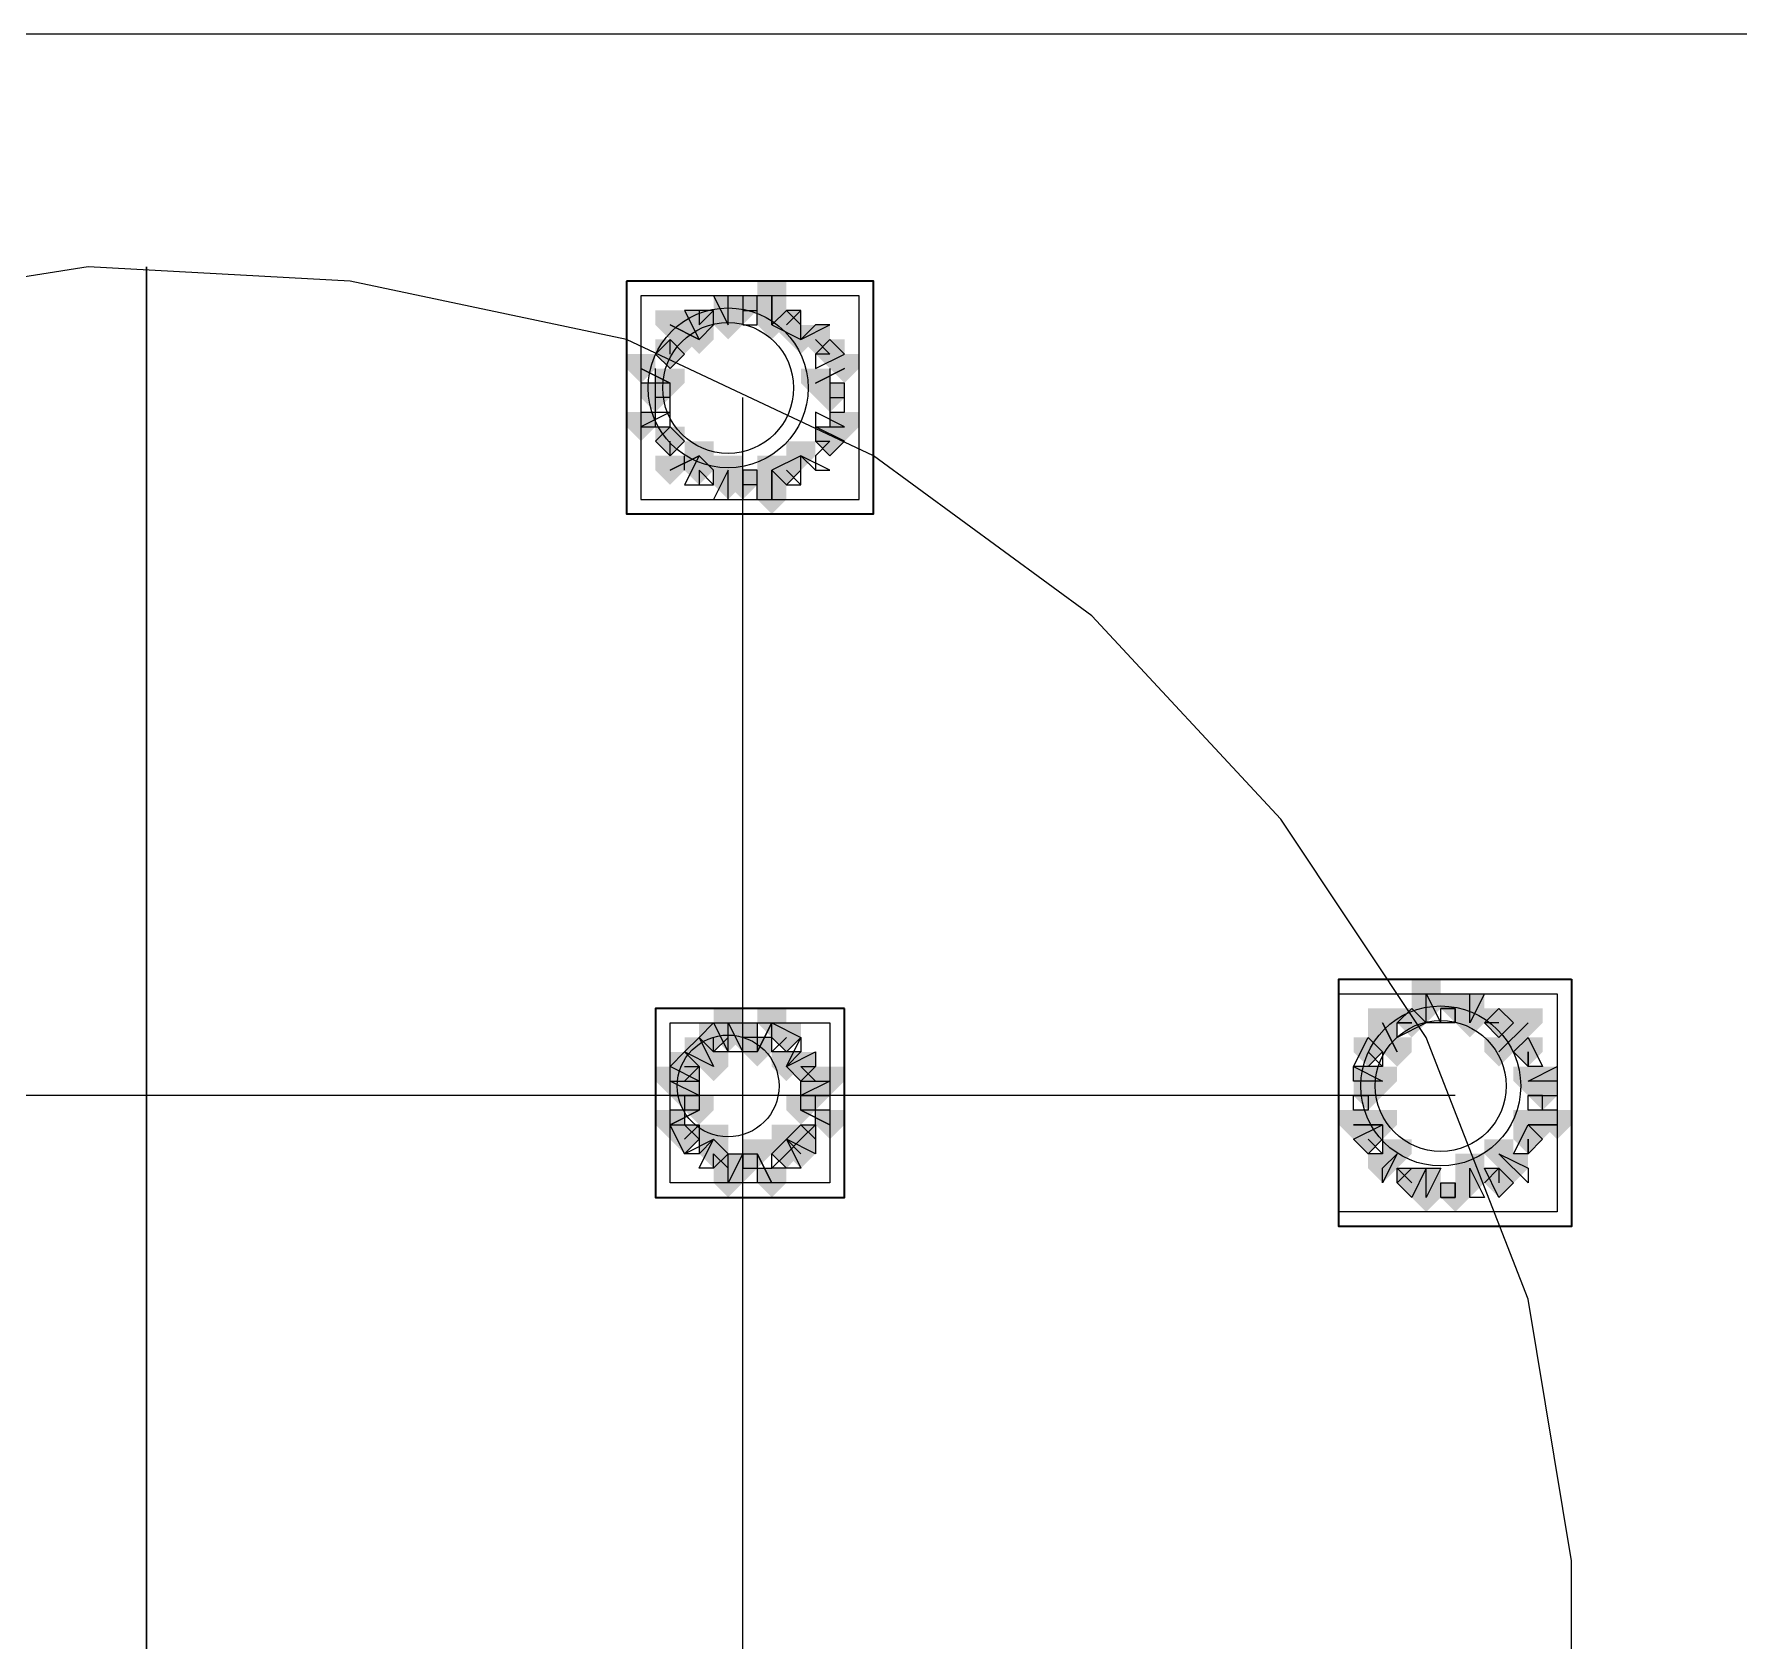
# Model space of a CAD drawing. Header units: millimetres. Extents: x 2315 to 4619, y 1334 to 1897.
# Drawn here: x 3863.53 to 3870.69, y 1554.92 to 1561.67 of the extents above; entities that cross this region are included whole.
import ezdxf

# ---------------------------------------------------------------- set-up
doc = ezdxf.new("R2010")
doc.units = ezdxf.units.MM
doc.linetypes.add('PDF_IMPORT', pattern=[1, 0.8, -0.2])
for name, color, linetype, true_color in [('PDF_10', 7, 'Continuous', 0x00b85c), ('PDF_AXIS', 7, 'Continuous', 0x00b85c), ('PDF_柱构件', 7, 'Continuous', 0x00b85c), ('PDF_转运站初步方案', 7, 'Continuous', 0x00b85c)]:
    doc.layers.add(name, color=color, linetype=linetype, true_color=true_color)
doc.layers.add('PDF_中心线层', color=1, linetype='Continuous')
doc.layers.add('PDF_粗实线层', color=7, linetype='Continuous')

msp = doc.modelspace()

# ---------------------------------------------------------------- hatches: boundary and pattern name
at = {"layer": 'PDF_10', "transparency": 33554559}
for points in [[(3866.5057, 1560.5703), (3866.4446, 1560.5703), (3866.4446, 1560.5093), (3866.5057, 1560.4482), (3866.5668, 1560.5093), (3866.5668, 1560.5703)], [(3866.5057, 1560.5703), (3866.4446, 1560.5703), (3866.4446, 1560.5093), (3866.5057, 1560.4482), (3866.5668, 1560.5093), (3866.5668, 1560.5703)], [(3866.3225, 1560.5093), (3866.2614, 1560.5093), (3866.2614, 1560.4482), (3866.3225, 1560.3871), (3866.3836, 1560.4482), (3866.3836, 1560.5093)], [(3866.3225, 1560.5093), (3866.2614, 1560.5093), (3866.2614, 1560.4482), (3866.3225, 1560.3871), (3866.3836, 1560.4482), (3866.3836, 1560.5093)], [(3866.689, 1560.5093), (3866.6279, 1560.5093), (3866.6279, 1560.4482), (3866.689, 1560.3871), (3866.75, 1560.4482), (3866.75, 1560.5093)], [(3866.689, 1560.5093), (3866.6279, 1560.5093), (3866.6279, 1560.4482), (3866.689, 1560.3871), (3866.75, 1560.4482), (3866.75, 1560.5093)], [(3866.2003, 1560.3871), (3866.1392, 1560.3871), (3866.1392, 1560.326), (3866.2003, 1560.2649), (3866.2614, 1560.326), (3866.2614, 1560.3871)], [(3866.2003, 1560.3871), (3866.1392, 1560.3871), (3866.1392, 1560.326), (3866.2003, 1560.2649), (3866.2614, 1560.326), (3866.2614, 1560.3871)], [(3866.2003, 1560.3871), (3866.1392, 1560.3871), (3866.1392, 1560.326), (3866.2003, 1560.2649), (3866.2614, 1560.326), (3866.2614, 1560.3871)], [(3866.8722, 1560.3871), (3866.8111, 1560.3871), (3866.8111, 1560.326), (3866.8722, 1560.2649), (3866.9333, 1560.326), (3866.9333, 1560.3871)], [(3866.8722, 1560.3871), (3866.8111, 1560.3871), (3866.8111, 1560.326), (3866.8722, 1560.2649), (3866.9333, 1560.326), (3866.9333, 1560.3871)], [(3866.1392, 1560.2039), (3866.0782, 1560.2039), (3866.0782, 1560.1428), (3866.1392, 1560.0817), (3866.2003, 1560.1428), (3866.2003, 1560.2039)], [(3866.1392, 1560.2039), (3866.0782, 1560.2039), (3866.0782, 1560.1428), (3866.1392, 1560.0817), (3866.2003, 1560.1428), (3866.2003, 1560.2039)], [(3866.8722, 1560.2039), (3866.8111, 1560.2039), (3866.8111, 1560.1428), (3866.8722, 1560.0817), (3866.9333, 1560.1428), (3866.9333, 1560.2039)], [(3866.8722, 1560.2039), (3866.8111, 1560.2039), (3866.8111, 1560.1428), (3866.8722, 1560.0817), (3866.9333, 1560.1428), (3866.9333, 1560.2039)], [(3866.2003, 1560.0206), (3866.1392, 1560.0206), (3866.1392, 1559.9595), (3866.2003, 1559.8985), (3866.2614, 1559.9595), (3866.2614, 1560.0206)], [(3866.2003, 1560.0206), (3866.1392, 1560.0206), (3866.1392, 1559.9595), (3866.2003, 1559.8985), (3866.2614, 1559.9595), (3866.2614, 1560.0206)], [(3866.2003, 1560.0206), (3866.1392, 1560.0206), (3866.1392, 1559.9595), (3866.2003, 1559.8985), (3866.2614, 1559.9595), (3866.2614, 1560.0206)], [(3866.8722, 1560.0206), (3866.8111, 1560.0206), (3866.8111, 1559.9595), (3866.8722, 1559.8985), (3866.9333, 1559.9595), (3866.9333, 1560.0206)], [(3866.8722, 1560.0206), (3866.8111, 1560.0206), (3866.8111, 1559.9595), (3866.8722, 1559.8985), (3866.9333, 1559.9595), (3866.9333, 1560.0206)], [(3866.3225, 1559.8985), (3866.2614, 1559.8985), (3866.2614, 1559.8374), (3866.3225, 1559.7763), (3866.3836, 1559.8374), (3866.3836, 1559.8985)], [(3866.3225, 1559.8985), (3866.2614, 1559.8985), (3866.2614, 1559.8374), (3866.3225, 1559.7763), (3866.3836, 1559.8374), (3866.3836, 1559.8985)], [(3866.689, 1559.8985), (3866.6279, 1559.8985), (3866.6279, 1559.8374), (3866.689, 1559.7763), (3866.75, 1559.8374), (3866.75, 1559.8985)], [(3866.689, 1559.8985), (3866.6279, 1559.8985), (3866.6279, 1559.8374), (3866.689, 1559.7763), (3866.75, 1559.8374), (3866.75, 1559.8985)], [(3866.5057, 1559.8374), (3866.4446, 1559.8374), (3866.4446, 1559.7763), (3866.5057, 1559.7152), (3866.5668, 1559.7763), (3866.5668, 1559.8374)], [(3866.5057, 1559.8374), (3866.4446, 1559.8374), (3866.4446, 1559.7763), (3866.5057, 1559.7152), (3866.5668, 1559.7763), (3866.5668, 1559.8374)], [(3869.4987, 1557.6385), (3869.4376, 1557.6385), (3869.4376, 1557.5774), (3869.4987, 1557.5163), (3869.5598, 1557.5774), (3869.5598, 1557.6385)], [(3869.4987, 1557.6385), (3869.4376, 1557.6385), (3869.4376, 1557.5774), (3869.4987, 1557.5163), (3869.5598, 1557.5774), (3869.5598, 1557.6385)], [(3869.3155, 1557.5774), (3869.2544, 1557.5774), (3869.2544, 1557.5163), (3869.3155, 1557.4552), (3869.3765, 1557.5163), (3869.3765, 1557.5774)], [(3869.3155, 1557.5774), (3869.2544, 1557.5774), (3869.2544, 1557.5163), (3869.3155, 1557.4552), (3869.3765, 1557.5163), (3869.3765, 1557.5774)], [(3869.6819, 1557.5774), (3869.6209, 1557.5774), (3869.6209, 1557.5163), (3869.6819, 1557.4552), (3869.743, 1557.5163), (3869.743, 1557.5774)], [(3869.6819, 1557.5774), (3869.6209, 1557.5774), (3869.6209, 1557.5163), (3869.6819, 1557.4552), (3869.743, 1557.5163), (3869.743, 1557.5774)], [(3869.6819, 1557.5774), (3869.6209, 1557.5774), (3869.6209, 1557.5163), (3869.6819, 1557.4552), (3869.743, 1557.5163), (3869.743, 1557.5774)], [(3866.3836, 1557.5163), (3866.3225, 1557.5163), (3866.3225, 1557.4552), (3866.3836, 1557.3941), (3866.4446, 1557.4552), (3866.4446, 1557.5163)], [(3866.3836, 1557.5163), (3866.3225, 1557.5163), (3866.3225, 1557.4552), (3866.3836, 1557.3941), (3866.4446, 1557.4552), (3866.4446, 1557.5163)], [(3866.5057, 1557.5163), (3866.4446, 1557.5163), (3866.4446, 1557.4552), (3866.5057, 1557.3941), (3866.5668, 1557.4552), (3866.5668, 1557.5163)], [(3866.5057, 1557.5163), (3866.4446, 1557.5163), (3866.4446, 1557.4552), (3866.5057, 1557.3941), (3866.5668, 1557.4552), (3866.5668, 1557.5163)], [(3866.689, 1557.5163), (3866.6279, 1557.5163), (3866.6279, 1557.4552), (3866.689, 1557.3941), (3866.75, 1557.4552), (3866.75, 1557.5163)], [(3866.689, 1557.5163), (3866.6279, 1557.5163), (3866.6279, 1557.4552), (3866.689, 1557.3941), (3866.75, 1557.4552), (3866.75, 1557.5163)], [(3866.2614, 1557.3941), (3866.2003, 1557.3941), (3866.2003, 1557.333), (3866.2614, 1557.272), (3866.3225, 1557.333), (3866.3225, 1557.3941)], [(3866.2614, 1557.3941), (3866.2003, 1557.3941), (3866.2003, 1557.333), (3866.2614, 1557.272), (3866.3225, 1557.333), (3866.3225, 1557.3941)], [(3866.75, 1557.3941), (3866.689, 1557.3941), (3866.689, 1557.333), (3866.75, 1557.272), (3866.8111, 1557.333), (3866.8111, 1557.3941)], [(3866.75, 1557.3941), (3866.689, 1557.3941), (3866.689, 1557.333), (3866.75, 1557.272), (3866.8111, 1557.333), (3866.8111, 1557.3941)], [(3869.1322, 1557.4552), (3869.0711, 1557.4552), (3869.0711, 1557.3941), (3869.1322, 1557.333), (3869.1933, 1557.3941), (3869.1933, 1557.4552)], [(3869.1322, 1557.4552), (3869.0711, 1557.4552), (3869.0711, 1557.3941), (3869.1322, 1557.333), (3869.1933, 1557.3941), (3869.1933, 1557.4552)], [(3869.8041, 1557.4552), (3869.743, 1557.4552), (3869.743, 1557.3941), (3869.8041, 1557.333), (3869.8652, 1557.3941), (3869.8652, 1557.4552)], [(3869.8041, 1557.4552), (3869.743, 1557.4552), (3869.743, 1557.3941), (3869.8041, 1557.333), (3869.8652, 1557.3941), (3869.8652, 1557.4552)], [(3866.2614, 1557.272), (3866.2003, 1557.272), (3866.2003, 1557.2109), (3866.2614, 1557.1498), (3866.3225, 1557.2109), (3866.3225, 1557.272)], [(3866.2614, 1557.272), (3866.2003, 1557.272), (3866.2003, 1557.2109), (3866.2614, 1557.1498), (3866.3225, 1557.2109), (3866.3225, 1557.272)], [(3866.8111, 1557.272), (3866.75, 1557.272), (3866.75, 1557.2109), (3866.8111, 1557.1498), (3866.8722, 1557.2109), (3866.8722, 1557.272)], [(3866.8111, 1557.272), (3866.75, 1557.272), (3866.75, 1557.2109), (3866.8111, 1557.1498), (3866.8722, 1557.2109), (3866.8722, 1557.272)], [(3869.1322, 1557.272), (3869.0711, 1557.272), (3869.0711, 1557.2109), (3869.1322, 1557.1498), (3869.1933, 1557.2109), (3869.1933, 1557.272)], [(3869.1322, 1557.272), (3869.0711, 1557.272), (3869.0711, 1557.2109), (3869.1322, 1557.1498), (3869.1933, 1557.2109), (3869.1933, 1557.272)], [(3869.8652, 1557.272), (3869.8041, 1557.272), (3869.8041, 1557.2109), (3869.8652, 1557.1498), (3869.9263, 1557.2109), (3869.9263, 1557.272)], [(3869.8652, 1557.272), (3869.8041, 1557.272), (3869.8041, 1557.2109), (3869.8652, 1557.1498), (3869.9263, 1557.2109), (3869.9263, 1557.272)], [(3866.2614, 1557.0887), (3866.2003, 1557.0887), (3866.2003, 1557.0276), (3866.2614, 1556.9666), (3866.3225, 1557.0276), (3866.3225, 1557.0887)], [(3866.2614, 1557.0887), (3866.2003, 1557.0887), (3866.2003, 1557.0276), (3866.2614, 1556.9666), (3866.3225, 1557.0276), (3866.3225, 1557.0887)], [(3866.3836, 1557.0276), (3866.3225, 1557.0276), (3866.3225, 1556.9666), (3866.3836, 1556.9055), (3866.4446, 1556.9666), (3866.4446, 1557.0276)], [(3866.3836, 1557.0276), (3866.3225, 1557.0276), (3866.3225, 1556.9666), (3866.3836, 1556.9055), (3866.4446, 1556.9666), (3866.4446, 1557.0276)], [(3866.689, 1557.0276), (3866.6279, 1557.0276), (3866.6279, 1556.9666), (3866.689, 1556.9055), (3866.75, 1556.9666), (3866.75, 1557.0276)], [(3866.689, 1557.0276), (3866.6279, 1557.0276), (3866.6279, 1556.9666), (3866.689, 1556.9055), (3866.75, 1556.9666), (3866.75, 1557.0276)], [(3866.75, 1557.0887), (3866.689, 1557.0887), (3866.689, 1557.0276), (3866.75, 1556.9666), (3866.8111, 1557.0276), (3866.8111, 1557.0887)], [(3866.75, 1557.0887), (3866.689, 1557.0887), (3866.689, 1557.0276), (3866.75, 1556.9666), (3866.8111, 1557.0276), (3866.8111, 1557.0887)], [(3869.1322, 1557.0887), (3869.0711, 1557.0887), (3869.0711, 1557.0276), (3869.1322, 1556.9666), (3869.1933, 1557.0276), (3869.1933, 1557.0887)], [(3869.1322, 1557.0887), (3869.0711, 1557.0887), (3869.0711, 1557.0276), (3869.1322, 1556.9666), (3869.1933, 1557.0276), (3869.1933, 1557.0887)], [(3869.8041, 1557.0887), (3869.743, 1557.0887), (3869.743, 1557.0276), (3869.8041, 1556.9666), (3869.8652, 1557.0276), (3869.8652, 1557.0887)], [(3869.8041, 1557.0887), (3869.743, 1557.0887), (3869.743, 1557.0276), (3869.8041, 1556.9666), (3869.8652, 1557.0276), (3869.8652, 1557.0887)], [(3866.5057, 1556.9666), (3866.4446, 1556.9666), (3866.4446, 1556.9055), (3866.5057, 1556.8444), (3866.5668, 1556.9055), (3866.5668, 1556.9666)], [(3866.5057, 1556.9666), (3866.4446, 1556.9666), (3866.4446, 1556.9055), (3866.5057, 1556.8444), (3866.5668, 1556.9055), (3866.5668, 1556.9666)], [(3869.3155, 1556.9055), (3869.2544, 1556.9055), (3869.2544, 1556.8444), (3869.3155, 1556.7833), (3869.3765, 1556.8444), (3869.3765, 1556.9055)], [(3869.3155, 1556.9055), (3869.2544, 1556.9055), (3869.2544, 1556.8444), (3869.3155, 1556.7833), (3869.3765, 1556.8444), (3869.3765, 1556.9055)], [(3869.6819, 1556.9055), (3869.6209, 1556.9055), (3869.6209, 1556.8444), (3869.6819, 1556.7833), (3869.743, 1556.8444), (3869.743, 1556.9055)], [(3869.6819, 1556.9055), (3869.6209, 1556.9055), (3869.6209, 1556.8444), (3869.6819, 1556.7833), (3869.743, 1556.8444), (3869.743, 1556.9055)], [(3869.4987, 1556.8444), (3869.4376, 1556.8444), (3869.4376, 1556.7833), (3869.4987, 1556.7222), (3869.5598, 1556.7833), (3869.5598, 1556.8444)], [(3869.4987, 1556.8444), (3869.4376, 1556.8444), (3869.4376, 1556.7833), (3869.4987, 1556.7222), (3869.5598, 1556.7833), (3869.5598, 1556.8444)]]:
    msp.add_hatch(color=6, dxfattribs=at).paths.add_polyline_path(points)
at = {"layer": 'PDF_柱构件', "transparency": 33554559}
for points in [[(3866.6279, 1560.6314), (3866.5668, 1560.6314), (3866.5668, 1560.5703), (3866.6279, 1560.5093), (3866.689, 1560.5703), (3866.689, 1560.6314)], [(3866.4446, 1560.5703), (3866.3836, 1560.5703), (3866.3836, 1560.5093), (3866.4446, 1560.4482), (3866.5057, 1560.5093), (3866.5057, 1560.5703)], [(3866.6279, 1560.5703), (3866.5668, 1560.5703), (3866.5668, 1560.5093), (3866.6279, 1560.4482), (3866.689, 1560.5093), (3866.689, 1560.5703)], [(3866.2003, 1560.5093), (3866.1392, 1560.5093), (3866.1392, 1560.4482), (3866.2003, 1560.3871), (3866.2614, 1560.4482), (3866.2614, 1560.5093)], [(3866.4446, 1560.5093), (3866.3836, 1560.5093), (3866.3836, 1560.4482), (3866.4446, 1560.3871), (3866.5057, 1560.4482), (3866.5057, 1560.5093)], [(3866.6279, 1560.5093), (3866.5668, 1560.5093), (3866.5668, 1560.4482), (3866.6279, 1560.3871), (3866.689, 1560.4482), (3866.689, 1560.5093)], [(3866.2614, 1560.4482), (3866.2003, 1560.4482), (3866.2003, 1560.3871), (3866.2614, 1560.326), (3866.3225, 1560.3871), (3866.3225, 1560.4482)], [(3866.3225, 1560.4482), (3866.2614, 1560.4482), (3866.2614, 1560.3871), (3866.3225, 1560.326), (3866.3836, 1560.3871), (3866.3836, 1560.4482)], [(3866.75, 1560.4482), (3866.689, 1560.4482), (3866.689, 1560.3871), (3866.75, 1560.326), (3866.8111, 1560.3871), (3866.8111, 1560.4482)], [(3866.8111, 1560.4482), (3866.75, 1560.4482), (3866.75, 1560.3871), (3866.8111, 1560.326), (3866.8722, 1560.3871), (3866.8722, 1560.4482)], [(3866.0782, 1560.326), (3866.0171, 1560.326), (3866.0171, 1560.2649), (3866.0782, 1560.2039), (3866.1392, 1560.2649), (3866.1392, 1560.326)], [(3866.9333, 1560.326), (3866.8722, 1560.326), (3866.8722, 1560.2649), (3866.9333, 1560.2039), (3866.9944, 1560.2649), (3866.9944, 1560.326)], [(3866.2003, 1560.2649), (3866.1392, 1560.2649), (3866.1392, 1560.2039), (3866.2003, 1560.1428), (3866.2614, 1560.2039), (3866.2614, 1560.2649)], [(3866.8111, 1560.2649), (3866.75, 1560.2649), (3866.75, 1560.2039), (3866.8111, 1560.1428), (3866.8722, 1560.2039), (3866.8722, 1560.2649)], [(3866.0782, 1560.0817), (3866.0171, 1560.0817), (3866.0171, 1560.0206), (3866.0782, 1559.9595), (3866.1392, 1560.0206), (3866.1392, 1560.0817)], [(3866.9333, 1560.0817), (3866.8722, 1560.0817), (3866.8722, 1560.0206), (3866.9333, 1559.9595), (3866.9944, 1560.0206), (3866.9944, 1560.0817)], [(3866.2003, 1559.8985), (3866.1392, 1559.8985), (3866.1392, 1559.8374), (3866.2003, 1559.7763), (3866.2614, 1559.8374), (3866.2614, 1559.8985)], [(3866.3225, 1559.9595), (3866.2614, 1559.9595), (3866.2614, 1559.8985), (3866.3225, 1559.8374), (3866.3836, 1559.8985), (3866.3836, 1559.9595)], [(3866.4446, 1559.8985), (3866.3836, 1559.8985), (3866.3836, 1559.8374), (3866.4446, 1559.7763), (3866.5057, 1559.8374), (3866.5057, 1559.8985)], [(3866.6279, 1559.8985), (3866.5668, 1559.8985), (3866.5668, 1559.8374), (3866.6279, 1559.7763), (3866.689, 1559.8374), (3866.689, 1559.8985)], [(3866.75, 1559.9595), (3866.689, 1559.9595), (3866.689, 1559.8985), (3866.75, 1559.8374), (3866.8111, 1559.8985), (3866.8111, 1559.9595)], [(3866.4446, 1559.8374), (3866.3836, 1559.8374), (3866.3836, 1559.7763), (3866.4446, 1559.7152), (3866.5057, 1559.7763), (3866.5057, 1559.8374)], [(3866.6279, 1559.8374), (3866.5668, 1559.8374), (3866.5668, 1559.7763), (3866.6279, 1559.7152), (3866.689, 1559.7763), (3866.689, 1559.8374)], [(3866.6279, 1559.7763), (3866.5668, 1559.7763), (3866.5668, 1559.7152), (3866.6279, 1559.6541), (3866.689, 1559.7152), (3866.689, 1559.7763)], [(3869.3765, 1557.6995), (3869.3155, 1557.6995), (3869.3155, 1557.6385), (3869.3765, 1557.5774), (3869.4376, 1557.6385), (3869.4376, 1557.6995)], [(3869.3765, 1557.6385), (3869.3155, 1557.6385), (3869.3155, 1557.5774), (3869.3765, 1557.5163), (3869.4376, 1557.5774), (3869.4376, 1557.6385)], [(3869.5598, 1557.6385), (3869.4987, 1557.6385), (3869.4987, 1557.5774), (3869.5598, 1557.5163), (3869.6209, 1557.5774), (3869.6209, 1557.6385)], [(3866.4446, 1557.5774), (3866.3836, 1557.5774), (3866.3836, 1557.5163), (3866.4446, 1557.4552), (3866.5057, 1557.5163), (3866.5057, 1557.5774)], [(3866.6279, 1557.5774), (3866.5668, 1557.5774), (3866.5668, 1557.5163), (3866.6279, 1557.4552), (3866.689, 1557.5163), (3866.689, 1557.5774)], [(3869.1933, 1557.5774), (3869.1322, 1557.5774), (3869.1322, 1557.5163), (3869.1933, 1557.4552), (3869.2544, 1557.5163), (3869.2544, 1557.5774)], [(3869.5598, 1557.5774), (3869.4987, 1557.5774), (3869.4987, 1557.5163), (3869.5598, 1557.4552), (3869.6209, 1557.5163), (3869.6209, 1557.5774)], [(3869.8041, 1557.5774), (3869.743, 1557.5774), (3869.743, 1557.5163), (3869.8041, 1557.4552), (3869.8652, 1557.5163), (3869.8652, 1557.5774)], [(3866.4446, 1557.5163), (3866.3836, 1557.5163), (3866.3836, 1557.4552), (3866.4446, 1557.3941), (3866.5057, 1557.4552), (3866.5057, 1557.5163)], [(3869.1933, 1557.5163), (3869.1322, 1557.5163), (3869.1322, 1557.4552), (3869.1933, 1557.3941), (3869.2544, 1557.4552), (3869.2544, 1557.5163)], [(3869.743, 1557.5163), (3869.6819, 1557.5163), (3869.6819, 1557.4552), (3869.743, 1557.3941), (3869.8041, 1557.4552), (3869.8041, 1557.5163)], [(3866.3225, 1557.4552), (3866.2614, 1557.4552), (3866.2614, 1557.3941), (3866.3225, 1557.333), (3866.3836, 1557.3941), (3866.3836, 1557.4552)], [(3866.3836, 1557.3941), (3866.3225, 1557.3941), (3866.3225, 1557.333), (3866.3836, 1557.272), (3866.4446, 1557.333), (3866.4446, 1557.3941)], [(3866.5668, 1557.4552), (3866.5057, 1557.4552), (3866.5057, 1557.3941), (3866.5668, 1557.333), (3866.6279, 1557.3941), (3866.6279, 1557.4552)], [(3866.689, 1557.3941), (3866.6279, 1557.3941), (3866.6279, 1557.333), (3866.689, 1557.272), (3866.75, 1557.333), (3866.75, 1557.3941)], [(3869.2544, 1557.4552), (3869.1933, 1557.4552), (3869.1933, 1557.3941), (3869.2544, 1557.333), (3869.3155, 1557.3941), (3869.3155, 1557.4552)], [(3869.6819, 1557.4552), (3869.6209, 1557.4552), (3869.6209, 1557.3941), (3869.6819, 1557.333), (3869.743, 1557.3941), (3869.743, 1557.4552)], [(3866.2003, 1557.333), (3866.1392, 1557.333), (3866.1392, 1557.272), (3866.2003, 1557.2109), (3866.2614, 1557.272), (3866.2614, 1557.333)], [(3866.2614, 1557.333), (3866.2003, 1557.333), (3866.2003, 1557.272), (3866.2614, 1557.2109), (3866.3225, 1557.272), (3866.3225, 1557.333)], [(3866.8111, 1557.333), (3866.75, 1557.333), (3866.75, 1557.272), (3866.8111, 1557.2109), (3866.8722, 1557.272), (3866.8722, 1557.333)], [(3866.8722, 1557.333), (3866.8111, 1557.333), (3866.8111, 1557.272), (3866.8722, 1557.2109), (3866.9333, 1557.272), (3866.9333, 1557.333)], [(3869.1322, 1557.333), (3869.0711, 1557.333), (3869.0711, 1557.272), (3869.1322, 1557.2109), (3869.1933, 1557.272), (3869.1933, 1557.333)], [(3869.1933, 1557.333), (3869.1322, 1557.333), (3869.1322, 1557.272), (3869.1933, 1557.2109), (3869.2544, 1557.272), (3869.2544, 1557.333)], [(3869.8041, 1557.333), (3869.743, 1557.333), (3869.743, 1557.272), (3869.8041, 1557.2109), (3869.8652, 1557.272), (3869.8652, 1557.333)], [(3869.8652, 1557.333), (3869.8041, 1557.333), (3869.8041, 1557.272), (3869.8652, 1557.2109), (3869.9263, 1557.272), (3869.9263, 1557.333)], [(3866.3225, 1557.2109), (3866.2614, 1557.2109), (3866.2614, 1557.1498), (3866.3225, 1557.0887), (3866.3836, 1557.1498), (3866.3836, 1557.2109)], [(3866.75, 1557.2109), (3866.689, 1557.2109), (3866.689, 1557.1498), (3866.75, 1557.0887), (3866.8111, 1557.1498), (3866.8111, 1557.2109)], [(3866.2003, 1557.1498), (3866.1392, 1557.1498), (3866.1392, 1557.0887), (3866.2003, 1557.0276), (3866.2614, 1557.0887), (3866.2614, 1557.1498)], [(3866.8722, 1557.1498), (3866.8111, 1557.1498), (3866.8111, 1557.0887), (3866.8722, 1557.0276), (3866.9333, 1557.0887), (3866.9333, 1557.1498)], [(3869.0711, 1557.1498), (3869.01, 1557.1498), (3869.01, 1557.0887), (3869.0711, 1557.0276), (3869.1322, 1557.0887), (3869.1322, 1557.1498)], [(3869.1322, 1557.1498), (3869.0711, 1557.1498), (3869.0711, 1557.0887), (3869.1322, 1557.0276), (3869.1933, 1557.0887), (3869.1933, 1557.1498)], [(3869.1933, 1557.1498), (3869.1322, 1557.1498), (3869.1322, 1557.0887), (3869.1933, 1557.0276), (3869.2544, 1557.0887), (3869.2544, 1557.1498)], [(3869.8041, 1557.1498), (3869.743, 1557.1498), (3869.743, 1557.0887), (3869.8041, 1557.0276), (3869.8652, 1557.0887), (3869.8652, 1557.1498)], [(3869.8652, 1557.1498), (3869.8041, 1557.1498), (3869.8041, 1557.0887), (3869.8652, 1557.0276), (3869.9263, 1557.0887), (3869.9263, 1557.1498)], [(3869.9263, 1557.1498), (3869.8652, 1557.1498), (3869.8652, 1557.0887), (3869.9263, 1557.0276), (3869.9873, 1557.0887), (3869.9873, 1557.1498)], [(3866.3836, 1557.0887), (3866.3225, 1557.0887), (3866.3225, 1557.0276), (3866.3836, 1556.9666), (3866.4446, 1557.0276), (3866.4446, 1557.0887)], [(3866.5668, 1557.0276), (3866.5057, 1557.0276), (3866.5057, 1556.9666), (3866.5668, 1556.9055), (3866.6279, 1556.9666), (3866.6279, 1557.0276)], [(3866.689, 1557.0887), (3866.6279, 1557.0887), (3866.6279, 1557.0276), (3866.689, 1556.9666), (3866.75, 1557.0276), (3866.75, 1557.0887)], [(3866.75, 1557.0276), (3866.689, 1557.0276), (3866.689, 1556.9666), (3866.75, 1556.9055), (3866.8111, 1556.9666), (3866.8111, 1557.0276)], [(3869.2544, 1557.0276), (3869.1933, 1557.0276), (3869.1933, 1556.9666), (3869.2544, 1556.9055), (3869.3155, 1556.9666), (3869.3155, 1557.0276)], [(3869.6819, 1557.0276), (3869.6209, 1557.0276), (3869.6209, 1556.9666), (3869.6819, 1556.9055), (3869.743, 1556.9666), (3869.743, 1557.0276)], [(3866.4446, 1556.9666), (3866.3836, 1556.9666), (3866.3836, 1556.9055), (3866.4446, 1556.8444), (3866.5057, 1556.9055), (3866.5057, 1556.9666)], [(3869.1933, 1556.9666), (3869.1322, 1556.9666), (3869.1322, 1556.9055), (3869.1933, 1556.8444), (3869.2544, 1556.9055), (3869.2544, 1556.9666)], [(3869.5598, 1556.9666), (3869.4987, 1556.9666), (3869.4987, 1556.9055), (3869.5598, 1556.8444), (3869.6209, 1556.9055), (3869.6209, 1556.9666)], [(3869.743, 1556.9666), (3869.6819, 1556.9666), (3869.6819, 1556.9055), (3869.743, 1556.8444), (3869.8041, 1556.9055), (3869.8041, 1556.9666)], [(3866.4446, 1556.9055), (3866.3836, 1556.9055), (3866.3836, 1556.8444), (3866.4446, 1556.7833), (3866.5057, 1556.8444), (3866.5057, 1556.9055)], [(3866.6279, 1556.9055), (3866.5668, 1556.9055), (3866.5668, 1556.8444), (3866.6279, 1556.7833), (3866.689, 1556.8444), (3866.689, 1556.9055)], [(3869.3765, 1556.9055), (3869.3155, 1556.9055), (3869.3155, 1556.8444), (3869.3765, 1556.7833), (3869.4376, 1556.8444), (3869.4376, 1556.9055)], [(3869.5598, 1556.9055), (3869.4987, 1556.9055), (3869.4987, 1556.8444), (3869.5598, 1556.7833), (3869.6209, 1556.8444), (3869.6209, 1556.9055)], [(3869.3765, 1556.8444), (3869.3155, 1556.8444), (3869.3155, 1556.7833), (3869.3765, 1556.7222), (3869.4376, 1556.7833), (3869.4376, 1556.8444)]]:
    msp.add_hatch(color=6, dxfattribs=at).paths.add_polyline_path(points)
at = {"layer": 'PDF_转运站初步方案', "transparency": 33554559}
for points in [[(3866.5057, 1560.5703), (3866.4446, 1560.5703), (3866.4446, 1560.5093), (3866.5057, 1560.4482), (3866.5668, 1560.5093), (3866.5668, 1560.5703)], [(3866.5057, 1560.5703), (3866.4446, 1560.5703), (3866.4446, 1560.5093), (3866.5057, 1560.4482), (3866.5668, 1560.5093), (3866.5668, 1560.5703)], [(3866.3225, 1560.5093), (3866.2614, 1560.5093), (3866.2614, 1560.4482), (3866.3225, 1560.3871), (3866.3836, 1560.4482), (3866.3836, 1560.5093)], [(3866.3225, 1560.5093), (3866.2614, 1560.5093), (3866.2614, 1560.4482), (3866.3225, 1560.3871), (3866.3836, 1560.4482), (3866.3836, 1560.5093)], [(3866.689, 1560.5093), (3866.6279, 1560.5093), (3866.6279, 1560.4482), (3866.689, 1560.3871), (3866.75, 1560.4482), (3866.75, 1560.5093)], [(3866.689, 1560.5093), (3866.6279, 1560.5093), (3866.6279, 1560.4482), (3866.689, 1560.3871), (3866.75, 1560.4482), (3866.75, 1560.5093)], [(3866.2003, 1560.3871), (3866.1392, 1560.3871), (3866.1392, 1560.326), (3866.2003, 1560.2649), (3866.2614, 1560.326), (3866.2614, 1560.3871)], [(3866.2003, 1560.3871), (3866.1392, 1560.3871), (3866.1392, 1560.326), (3866.2003, 1560.2649), (3866.2614, 1560.326), (3866.2614, 1560.3871)], [(3866.8722, 1560.3871), (3866.8111, 1560.3871), (3866.8111, 1560.326), (3866.8722, 1560.2649), (3866.9333, 1560.326), (3866.9333, 1560.3871)], [(3866.8722, 1560.3871), (3866.8111, 1560.3871), (3866.8111, 1560.326), (3866.8722, 1560.2649), (3866.9333, 1560.326), (3866.9333, 1560.3871)], [(3866.1392, 1560.2039), (3866.0782, 1560.2039), (3866.0782, 1560.1428), (3866.1392, 1560.0817), (3866.2003, 1560.1428), (3866.2003, 1560.2039)], [(3866.1392, 1560.2039), (3866.0782, 1560.2039), (3866.0782, 1560.1428), (3866.1392, 1560.0817), (3866.2003, 1560.1428), (3866.2003, 1560.2039)], [(3866.8722, 1560.2039), (3866.8111, 1560.2039), (3866.8111, 1560.1428), (3866.8722, 1560.0817), (3866.9333, 1560.1428), (3866.9333, 1560.2039)], [(3866.8722, 1560.2039), (3866.8111, 1560.2039), (3866.8111, 1560.1428), (3866.8722, 1560.0817), (3866.9333, 1560.1428), (3866.9333, 1560.2039)], [(3866.2003, 1560.0206), (3866.1392, 1560.0206), (3866.1392, 1559.9595), (3866.2003, 1559.8985), (3866.2614, 1559.9595), (3866.2614, 1560.0206)], [(3866.2003, 1560.0206), (3866.1392, 1560.0206), (3866.1392, 1559.9595), (3866.2003, 1559.8985), (3866.2614, 1559.9595), (3866.2614, 1560.0206)], [(3866.8722, 1560.0206), (3866.8111, 1560.0206), (3866.8111, 1559.9595), (3866.8722, 1559.8985), (3866.9333, 1559.9595), (3866.9333, 1560.0206)], [(3866.8722, 1560.0206), (3866.8111, 1560.0206), (3866.8111, 1559.9595), (3866.8722, 1559.8985), (3866.9333, 1559.9595), (3866.9333, 1560.0206)], [(3866.3225, 1559.8985), (3866.2614, 1559.8985), (3866.2614, 1559.8374), (3866.3225, 1559.7763), (3866.3836, 1559.8374), (3866.3836, 1559.8985)], [(3866.3225, 1559.8985), (3866.2614, 1559.8985), (3866.2614, 1559.8374), (3866.3225, 1559.7763), (3866.3836, 1559.8374), (3866.3836, 1559.8985)], [(3866.689, 1559.8985), (3866.6279, 1559.8985), (3866.6279, 1559.8374), (3866.689, 1559.7763), (3866.75, 1559.8374), (3866.75, 1559.8985)], [(3866.689, 1559.8985), (3866.6279, 1559.8985), (3866.6279, 1559.8374), (3866.689, 1559.7763), (3866.75, 1559.8374), (3866.75, 1559.8985)], [(3866.5057, 1559.8374), (3866.4446, 1559.8374), (3866.4446, 1559.7763), (3866.5057, 1559.7152), (3866.5668, 1559.7763), (3866.5668, 1559.8374)], [(3866.5057, 1559.8374), (3866.4446, 1559.8374), (3866.4446, 1559.7763), (3866.5057, 1559.7152), (3866.5668, 1559.7763), (3866.5668, 1559.8374)], [(3869.4987, 1557.6385), (3869.4376, 1557.6385), (3869.4376, 1557.5774), (3869.4987, 1557.5163), (3869.5598, 1557.5774), (3869.5598, 1557.6385)], [(3869.4987, 1557.6385), (3869.4376, 1557.6385), (3869.4376, 1557.5774), (3869.4987, 1557.5163), (3869.5598, 1557.5774), (3869.5598, 1557.6385)], [(3869.3155, 1557.5774), (3869.2544, 1557.5774), (3869.2544, 1557.5163), (3869.3155, 1557.4552), (3869.3765, 1557.5163), (3869.3765, 1557.5774)], [(3869.3155, 1557.5774), (3869.2544, 1557.5774), (3869.2544, 1557.5163), (3869.3155, 1557.4552), (3869.3765, 1557.5163), (3869.3765, 1557.5774)], [(3869.6819, 1557.5774), (3869.6209, 1557.5774), (3869.6209, 1557.5163), (3869.6819, 1557.4552), (3869.743, 1557.5163), (3869.743, 1557.5774)], [(3869.6819, 1557.5774), (3869.6209, 1557.5774), (3869.6209, 1557.5163), (3869.6819, 1557.4552), (3869.743, 1557.5163), (3869.743, 1557.5774)], [(3866.3836, 1557.5163), (3866.3225, 1557.5163), (3866.3225, 1557.4552), (3866.3836, 1557.3941), (3866.4446, 1557.4552), (3866.4446, 1557.5163)], [(3866.3836, 1557.5163), (3866.3225, 1557.5163), (3866.3225, 1557.4552), (3866.3836, 1557.3941), (3866.4446, 1557.4552), (3866.4446, 1557.5163)], [(3866.5057, 1557.5163), (3866.4446, 1557.5163), (3866.4446, 1557.4552), (3866.5057, 1557.3941), (3866.5668, 1557.4552), (3866.5668, 1557.5163)], [(3866.5057, 1557.5163), (3866.4446, 1557.5163), (3866.4446, 1557.4552), (3866.5057, 1557.3941), (3866.5668, 1557.4552), (3866.5668, 1557.5163)], [(3866.689, 1557.5163), (3866.6279, 1557.5163), (3866.6279, 1557.4552), (3866.689, 1557.3941), (3866.75, 1557.4552), (3866.75, 1557.5163)], [(3866.689, 1557.5163), (3866.6279, 1557.5163), (3866.6279, 1557.4552), (3866.689, 1557.3941), (3866.75, 1557.4552), (3866.75, 1557.5163)], [(3866.2614, 1557.3941), (3866.2003, 1557.3941), (3866.2003, 1557.333), (3866.2614, 1557.272), (3866.3225, 1557.333), (3866.3225, 1557.3941)], [(3866.2614, 1557.3941), (3866.2003, 1557.3941), (3866.2003, 1557.333), (3866.2614, 1557.272), (3866.3225, 1557.333), (3866.3225, 1557.3941)], [(3866.75, 1557.3941), (3866.689, 1557.3941), (3866.689, 1557.333), (3866.75, 1557.272), (3866.8111, 1557.333), (3866.8111, 1557.3941)], [(3866.75, 1557.3941), (3866.689, 1557.3941), (3866.689, 1557.333), (3866.75, 1557.272), (3866.8111, 1557.333), (3866.8111, 1557.3941)], [(3869.1322, 1557.4552), (3869.0711, 1557.4552), (3869.0711, 1557.3941), (3869.1322, 1557.333), (3869.1933, 1557.3941), (3869.1933, 1557.4552)], [(3869.1322, 1557.4552), (3869.0711, 1557.4552), (3869.0711, 1557.3941), (3869.1322, 1557.333), (3869.1933, 1557.3941), (3869.1933, 1557.4552)], [(3869.8041, 1557.4552), (3869.743, 1557.4552), (3869.743, 1557.3941), (3869.8041, 1557.333), (3869.8652, 1557.3941), (3869.8652, 1557.4552)], [(3869.8041, 1557.4552), (3869.743, 1557.4552), (3869.743, 1557.3941), (3869.8041, 1557.333), (3869.8652, 1557.3941), (3869.8652, 1557.4552)], [(3866.2614, 1557.272), (3866.2003, 1557.272), (3866.2003, 1557.2109), (3866.2614, 1557.1498), (3866.3225, 1557.2109), (3866.3225, 1557.272)], [(3866.2614, 1557.272), (3866.2003, 1557.272), (3866.2003, 1557.2109), (3866.2614, 1557.1498), (3866.3225, 1557.2109), (3866.3225, 1557.272)], [(3866.8111, 1557.272), (3866.75, 1557.272), (3866.75, 1557.2109), (3866.8111, 1557.1498), (3866.8722, 1557.2109), (3866.8722, 1557.272)], [(3866.8111, 1557.272), (3866.75, 1557.272), (3866.75, 1557.2109), (3866.8111, 1557.1498), (3866.8722, 1557.2109), (3866.8722, 1557.272)], [(3869.1322, 1557.272), (3869.0711, 1557.272), (3869.0711, 1557.2109), (3869.1322, 1557.1498), (3869.1933, 1557.2109), (3869.1933, 1557.272)], [(3869.1322, 1557.272), (3869.0711, 1557.272), (3869.0711, 1557.2109), (3869.1322, 1557.1498), (3869.1933, 1557.2109), (3869.1933, 1557.272)], [(3869.8652, 1557.272), (3869.8041, 1557.272), (3869.8041, 1557.2109), (3869.8652, 1557.1498), (3869.9263, 1557.2109), (3869.9263, 1557.272)], [(3869.8652, 1557.272), (3869.8041, 1557.272), (3869.8041, 1557.2109), (3869.8652, 1557.1498), (3869.9263, 1557.2109), (3869.9263, 1557.272)], [(3866.2614, 1557.0887), (3866.2003, 1557.0887), (3866.2003, 1557.0276), (3866.2614, 1556.9666), (3866.3225, 1557.0276), (3866.3225, 1557.0887)], [(3866.2614, 1557.0887), (3866.2003, 1557.0887), (3866.2003, 1557.0276), (3866.2614, 1556.9666), (3866.3225, 1557.0276), (3866.3225, 1557.0887)], [(3866.3836, 1557.0276), (3866.3225, 1557.0276), (3866.3225, 1556.9666), (3866.3836, 1556.9055), (3866.4446, 1556.9666), (3866.4446, 1557.0276)], [(3866.3836, 1557.0276), (3866.3225, 1557.0276), (3866.3225, 1556.9666), (3866.3836, 1556.9055), (3866.4446, 1556.9666), (3866.4446, 1557.0276)], [(3866.689, 1557.0276), (3866.6279, 1557.0276), (3866.6279, 1556.9666), (3866.689, 1556.9055), (3866.75, 1556.9666), (3866.75, 1557.0276)], [(3866.689, 1557.0276), (3866.6279, 1557.0276), (3866.6279, 1556.9666), (3866.689, 1556.9055), (3866.75, 1556.9666), (3866.75, 1557.0276)], [(3866.75, 1557.0887), (3866.689, 1557.0887), (3866.689, 1557.0276), (3866.75, 1556.9666), (3866.8111, 1557.0276), (3866.8111, 1557.0887)], [(3866.75, 1557.0887), (3866.689, 1557.0887), (3866.689, 1557.0276), (3866.75, 1556.9666), (3866.8111, 1557.0276), (3866.8111, 1557.0887)], [(3869.1322, 1557.0887), (3869.0711, 1557.0887), (3869.0711, 1557.0276), (3869.1322, 1556.9666), (3869.1933, 1557.0276), (3869.1933, 1557.0887)], [(3869.1322, 1557.0887), (3869.0711, 1557.0887), (3869.0711, 1557.0276), (3869.1322, 1556.9666), (3869.1933, 1557.0276), (3869.1933, 1557.0887)], [(3869.8041, 1557.0887), (3869.743, 1557.0887), (3869.743, 1557.0276), (3869.8041, 1556.9666), (3869.8652, 1557.0276), (3869.8652, 1557.0887)], [(3869.8041, 1557.0887), (3869.743, 1557.0887), (3869.743, 1557.0276), (3869.8041, 1556.9666), (3869.8652, 1557.0276), (3869.8652, 1557.0887)], [(3866.5057, 1556.9666), (3866.4446, 1556.9666), (3866.4446, 1556.9055), (3866.5057, 1556.8444), (3866.5668, 1556.9055), (3866.5668, 1556.9666)], [(3866.5057, 1556.9666), (3866.4446, 1556.9666), (3866.4446, 1556.9055), (3866.5057, 1556.8444), (3866.5668, 1556.9055), (3866.5668, 1556.9666)], [(3869.3155, 1556.9055), (3869.2544, 1556.9055), (3869.2544, 1556.8444), (3869.3155, 1556.7833), (3869.3765, 1556.8444), (3869.3765, 1556.9055)], [(3869.3155, 1556.9055), (3869.2544, 1556.9055), (3869.2544, 1556.8444), (3869.3155, 1556.7833), (3869.3765, 1556.8444), (3869.3765, 1556.9055)], [(3869.6819, 1556.9055), (3869.6209, 1556.9055), (3869.6209, 1556.8444), (3869.6819, 1556.7833), (3869.743, 1556.8444), (3869.743, 1556.9055)], [(3869.6819, 1556.9055), (3869.6209, 1556.9055), (3869.6209, 1556.8444), (3869.6819, 1556.7833), (3869.743, 1556.8444), (3869.743, 1556.9055)], [(3869.4987, 1556.8444), (3869.4376, 1556.8444), (3869.4376, 1556.7833), (3869.4987, 1556.7222), (3869.5598, 1556.7833), (3869.5598, 1556.8444)], [(3869.4987, 1556.8444), (3869.4376, 1556.8444), (3869.4376, 1556.7833), (3869.4987, 1556.7222), (3869.5598, 1556.7833), (3869.5598, 1556.8444)]]:
    msp.add_hatch(color=6, dxfattribs=at).paths.add_polyline_path(points)

# ---------------------------------------------------------------- linework, layer by layer
at = {"layer": 'PDF_10', "color": 6, "lineweight": 18}
for points in [[(3866.5057, 1560.5703), (3866.5057, 1560.5093), (3866.5668, 1560.5093)], [(3866.3225, 1560.5093), (3866.3225, 1560.4482), (3866.3836, 1560.5093)], [(3866.689, 1560.5093), (3866.75, 1560.4482)], [(3866.689, 1560.4482), (3866.75, 1560.5093)], [(3866.2003, 1560.326), (3866.2003, 1560.3871)], [(3866.8111, 1560.3871), (3866.8722, 1560.326), (3866.8111, 1560.326)], [(3866.1392, 1560.0817), (3866.1392, 1560.2039)], [(3866.8722, 1560.2039), (3866.8722, 1560.0817)], [(3866.2003, 1560.1428), (3866.1392, 1560.1428)], [(3866.8722, 1560.1428), (3866.9333, 1560.1428)], [(3866.2003, 1559.8985), (3866.2003, 1559.9595)], [(3866.8111, 1559.9595), (3866.8722, 1559.9595), (3866.8111, 1559.8985)], [(3866.3836, 1559.7763), (3866.3225, 1559.8374), (3866.3225, 1559.7763)], [(3866.75, 1559.8374), (3866.689, 1559.7763)], [(3866.689, 1559.8374), (3866.75, 1559.7763)], [(3866.5668, 1559.7763), (3866.5057, 1559.7763), (3866.5057, 1559.7152)], [(3869.4987, 1557.5163), (3869.4987, 1557.5774), (3869.4376, 1557.5774)], [(3866.5668, 1557.4552), (3866.5057, 1557.4552), (3866.5057, 1557.5163)], [(3869.2544, 1557.5163), (3869.3155, 1557.5163), (3869.2544, 1557.5163)], [(3869.6819, 1557.5163), (3869.6209, 1557.5163)], [(3866.4446, 1557.4552), (3866.3836, 1557.3941), (3866.3836, 1557.4552)], [(3866.689, 1557.3941), (3866.6279, 1557.4552)], [(3866.6279, 1557.3941), (3866.689, 1557.4552)], [(3869.1933, 1557.3941), (3869.1322, 1557.333)], [(3869.1933, 1557.333), (3869.1322, 1557.3941)], [(3869.8041, 1557.3941), (3869.8041, 1557.333), (3869.8041, 1557.3941)], [(3866.2614, 1557.333), (3866.3225, 1557.333), (3866.2614, 1557.272)], [(3866.8111, 1557.272), (3866.75, 1557.333), (3866.8111, 1557.333)], [(3866.2003, 1557.2109), (3866.2614, 1557.2109), (3866.2614, 1557.1498)], [(3866.8111, 1557.1498), (3866.8111, 1557.2109), (3866.75, 1557.2109)], [(3869.0711, 1557.2109), (3869.1322, 1557.2109), (3869.1322, 1557.1498)], [(3869.8652, 1557.1498), (3869.8652, 1557.2109), (3869.8041, 1557.2109)], [(3866.2614, 1557.0887), (3866.3225, 1557.0276)], [(3866.3225, 1557.0887), (3866.2614, 1557.0276)], [(3866.75, 1557.0276), (3866.8111, 1557.0887)], [(3866.75, 1557.0887), (3866.8111, 1557.0276)], [(3869.1322, 1557.0276), (3869.1933, 1556.9666)], [(3869.1933, 1557.0276), (3869.1322, 1556.9666)], [(3869.8041, 1556.9666), (3869.8041, 1557.0276), (3869.8041, 1556.9666)], [(3866.3836, 1556.9055), (3866.3836, 1556.9666), (3866.4446, 1556.9055)], [(3866.5057, 1556.9666), (3866.5057, 1556.9055), (3866.5668, 1556.9055)], [(3866.6279, 1556.9055), (3866.689, 1556.9666)], [(3866.6279, 1556.9666), (3866.689, 1556.9055)], [(3869.2544, 1556.9055), (3869.3155, 1556.8444)], [(3869.3155, 1556.9055), (3869.2544, 1556.8444)], [(3869.6209, 1556.8444), (3869.6819, 1556.9055), (3869.6819, 1556.8444)], [(3869.4376, 1556.7833), (3869.4987, 1556.7833), (3869.4987, 1556.8444)]]:
    msp.add_lwpolyline(points, dxfattribs=at)
at = {"layer": 'PDF_AXIS', "color": 6, "lineweight": 18}
for points in [[(3866.0782, 1560.5703), (3866.0782, 1559.7152), (3866.9944, 1559.7152), (3866.9944, 1560.5703)], [(3869.9263, 1557.6385), (3869.9263, 1556.7222), (3869.01, 1556.7222), (3869.01, 1557.6385)], [(3866.8722, 1557.5163), (3866.8722, 1556.8444), (3866.2003, 1556.8444), (3866.2003, 1557.5163)]]:
    msp.add_lwpolyline(points, close=True, dxfattribs=at)
at = {"layer": 'PDF_中心线层', "color": 5, "linetype": 'PDF_IMPORT', "lineweight": 18, "ltscale": 14.048656}
msp.add_lwpolyline([(3843.0506, 1534.672), (3913.0495, 1534.672), (3913.0495, 1561.6698), (3843.0506, 1561.6698), (3843.0506, 1534.672)], dxfattribs=at)
at = {"layer": 'PDF_中心线层', "color": 6, "lineweight": 18}
for points in [[(3869.9873, 1554.7066), (3869.9873, 1555.2563), (3869.8041, 1556.3557), (3869.3765, 1557.4552), (3868.7657, 1558.3714), (3867.9717, 1559.2266), (3867.0555, 1559.8985), (3866.0171, 1560.3871), (3864.8565, 1560.6314), (3863.7571, 1560.6925), (3862.5965, 1560.5093), (3861.5582, 1560.1428), (3861.0084, 1559.8374)], [(3866.5057, 1549.2093), (3866.5057, 1560.1428)], [(3869.4987, 1557.2109), (3858.5652, 1557.2109)]]:
    msp.add_lwpolyline(points, dxfattribs=at)
msp.add_lwpolyline([(3864.0014, 1560.6925), (3864.0014, 1548.6595)], close=True, dxfattribs=at)
at = {"layer": 'PDF_柱构件', "color": 6, "lineweight": 18}
for points in [[(3866.3836, 1560.5703), (3866.4446, 1560.4482), (3866.4446, 1560.5703)], [(3866.5057, 1560.4482), (3866.5668, 1560.4482), (3866.5668, 1560.5703), (3866.5057, 1560.5703)], [(3866.6279, 1560.5703), (3866.6279, 1560.4482)], [(3866.3225, 1560.3871), (3866.3836, 1560.4482), (3866.3836, 1560.5093), (3866.2614, 1560.5093)], [(3866.6279, 1560.4482), (3866.75, 1560.3871), (3866.75, 1560.5093), (3866.689, 1560.5093)], [(3866.2003, 1560.4482), (3866.3225, 1560.3871)], [(3866.8111, 1560.4482), (3866.75, 1560.3871), (3866.8722, 1560.4482)], [(3866.2003, 1560.2649), (3866.2614, 1560.326), (3866.2003, 1560.3871), (3866.1392, 1560.326)], [(3866.8111, 1560.326), (3866.8111, 1560.2649), (3866.9333, 1560.326), (3866.8722, 1560.3871)], [(3866.0782, 1560.2649), (3866.2003, 1560.2039)], [(3866.9333, 1560.2649), (3866.8111, 1560.2039)], [(3866.2003, 1560.0817), (3866.2003, 1560.2039), (3866.0782, 1560.2039), (3866.0782, 1560.0817)], [(3866.8722, 1560.2039), (3866.8722, 1560.0817), (3866.9333, 1560.0817), (3866.9333, 1560.2039)], [(3866.0782, 1560.0206), (3866.2003, 1560.0206), (3866.2003, 1560.0817)], [(3866.9333, 1560.0206), (3866.8111, 1560.0817), (3866.8111, 1560.0206)], [(3866.2614, 1559.9595), (3866.2003, 1560.0206), (3866.1392, 1559.9595), (3866.2003, 1559.8985)], [(3866.8111, 1560.0206), (3866.8111, 1559.9595), (3866.8722, 1559.8985), (3866.9333, 1559.9595)], [(3866.2003, 1559.8374), (3866.3225, 1559.8985)], [(3866.3836, 1559.8374), (3866.3225, 1559.8985), (3866.2614, 1559.7763), (3866.3836, 1559.7763)], [(3866.75, 1559.8985), (3866.6279, 1559.8374), (3866.689, 1559.7763), (3866.75, 1559.7763)], [(3866.8722, 1559.8374), (3866.75, 1559.8985), (3866.8111, 1559.8374)], [(3866.4446, 1559.7152), (3866.4446, 1559.8374), (3866.3836, 1559.7152)], [(3866.5668, 1559.8374), (3866.5057, 1559.8374), (3866.5057, 1559.7152), (3866.5668, 1559.7152)], [(3866.6279, 1559.7152), (3866.6279, 1559.8374)], [(3869.3765, 1557.6385), (3869.4376, 1557.5163), (3869.3765, 1557.5163)], [(3869.6209, 1557.6385), (3869.5598, 1557.5163), (3869.5598, 1557.6385)], [(3869.3765, 1557.5163), (3869.2544, 1557.4552), (3869.2544, 1557.5163), (3869.3155, 1557.5774)], [(3869.4987, 1557.5163), (3869.4376, 1557.5163), (3869.4376, 1557.5774), (3869.4987, 1557.5774)], [(3869.6819, 1557.4552), (3869.6209, 1557.5163), (3869.6819, 1557.5774), (3869.743, 1557.5163)], [(3866.4446, 1557.3941), (3866.3836, 1557.3941), (3866.3225, 1557.4552), (3866.3836, 1557.5163)], [(3866.4446, 1557.5163), (3866.5057, 1557.3941), (3866.4446, 1557.3941)], [(3866.5668, 1557.3941), (3866.5057, 1557.3941), (3866.5057, 1557.5163), (3866.5668, 1557.5163)], [(3866.6279, 1557.5163), (3866.5668, 1557.3941)], [(3866.689, 1557.3941), (3866.6279, 1557.3941), (3866.6279, 1557.5163), (3866.75, 1557.4552)], [(3869.1933, 1557.5163), (3869.2544, 1557.3941)], [(3869.8041, 1557.5163), (3869.6819, 1557.3941)], [(3866.3225, 1557.333), (3866.3225, 1557.272), (3866.2003, 1557.333), (3866.2614, 1557.3941)], [(3866.3225, 1557.4552), (3866.3836, 1557.333), (3866.2614, 1557.3941)], [(3866.75, 1557.272), (3866.689, 1557.333), (3866.8111, 1557.3941), (3866.8111, 1557.333)], [(3869.1933, 1557.3941), (3869.1933, 1557.333), (3869.0711, 1557.333), (3869.1322, 1557.4552)], [(3869.8041, 1557.333), (3869.743, 1557.3941), (3869.8041, 1557.4552), (3869.8652, 1557.333)], [(3869.0711, 1557.333), (3869.1933, 1557.272), (3869.0711, 1557.272)], [(3869.9263, 1557.272), (3869.8041, 1557.272), (3869.9263, 1557.333)], [(3866.2003, 1557.272), (3866.3225, 1557.272), (3866.3225, 1557.2109)], [(3866.8722, 1557.272), (3866.75, 1557.2109), (3866.75, 1557.272)], [(3866.3225, 1557.2109), (3866.3225, 1557.1498), (3866.2003, 1557.1498), (3866.2003, 1557.2109)], [(3866.75, 1557.1498), (3866.75, 1557.2109), (3866.8722, 1557.2109), (3866.8722, 1557.1498)], [(3869.1322, 1557.2109), (3869.1322, 1557.1498), (3869.0711, 1557.1498), (3869.0711, 1557.2109)], [(3869.8041, 1557.1498), (3869.8041, 1557.2109), (3869.9263, 1557.2109), (3869.9263, 1557.1498)], [(3866.2003, 1557.0887), (3866.3225, 1557.1498)], [(3866.8722, 1557.0887), (3866.75, 1557.1498)], [(3866.3225, 1557.0887), (3866.3225, 1557.0276), (3866.2614, 1556.9666), (3866.2003, 1557.0887)], [(3866.2614, 1556.9666), (3866.3836, 1557.0276), (3866.3225, 1556.9666)], [(3866.3836, 1557.0276), (3866.4446, 1556.9666), (3866.3836, 1556.9055), (3866.3225, 1556.9055)], [(3866.6279, 1556.9666), (3866.689, 1557.0276), (3866.75, 1556.9055), (3866.6279, 1556.9055)], [(3866.689, 1557.0276), (3866.75, 1557.0887), (3866.8111, 1557.0887), (3866.8111, 1556.9666)], [(3866.75, 1556.9666), (3866.689, 1557.0276)], [(3869.0711, 1557.0887), (3869.1933, 1557.0887)], [(3869.1933, 1557.0887), (3869.1933, 1556.9666), (3869.1322, 1556.9666), (3869.0711, 1557.0276)], [(3869.743, 1556.9666), (3869.8041, 1557.0887), (3869.8652, 1557.0276), (3869.8041, 1556.9666)], [(3869.9263, 1557.0887), (3869.8041, 1557.0887)], [(3866.4446, 1556.8444), (3866.4446, 1556.9666), (3866.5057, 1556.9666)], [(3866.5057, 1556.9666), (3866.5668, 1556.9666), (3866.5668, 1556.8444), (3866.5057, 1556.8444)], [(3866.6279, 1556.8444), (3866.5668, 1556.9666)], [(3869.1933, 1556.9055), (3869.2544, 1556.9666), (3869.1933, 1556.8444)], [(3869.8041, 1556.8444), (3869.6819, 1556.9666), (3869.8041, 1556.9055)], [(3869.2544, 1556.9055), (3869.3765, 1556.9055), (3869.3155, 1556.7833), (3869.2544, 1556.8444)], [(3869.3765, 1556.7833), (3869.3765, 1556.9055), (3869.4376, 1556.9055)], [(3869.5598, 1556.7833), (3869.5598, 1556.9055), (3869.6209, 1556.7833)], [(3869.6209, 1556.9055), (3869.6819, 1556.9055), (3869.743, 1556.8444), (3869.6819, 1556.7833)], [(3869.4376, 1556.8444), (3869.4987, 1556.8444), (3869.4987, 1556.7833), (3869.4376, 1556.7833)]]:
    msp.add_lwpolyline(points, close=True, dxfattribs=at)
for points in [[(3866.1392, 1560.2039), (3866.1392, 1560.2649)], [(3866.8722, 1560.2649), (3866.8722, 1560.2039)], [(3866.1392, 1560.0206), (3866.1392, 1560.0817)], [(3866.8722, 1560.0817), (3866.8722, 1560.0206)], [(3866.2614, 1559.8374), (3866.2614, 1559.8985)], [(3866.8111, 1559.8985), (3866.8111, 1559.8374)], [(3866.6279, 1557.4552), (3866.5668, 1557.4552)], [(3866.75, 1557.3941), (3866.689, 1557.333), (3866.75, 1557.4552), (3866.75, 1557.3941), (3866.689, 1557.3941)], [(3866.2614, 1557.1498), (3866.2614, 1557.0887)], [(3866.8111, 1557.0887), (3866.8111, 1557.1498)], [(3866.3225, 1557.0276), (3866.3225, 1556.9666)], [(3866.689, 1556.9666), (3866.75, 1557.0276)], [(3866.5668, 1556.9055), (3866.6279, 1556.9055)]]:
    msp.add_lwpolyline(points, dxfattribs=at)
at = {"layer": 'PDF_粗实线层', "color": 6, "lineweight": 35}
for points in [[(3866.0171, 1560.6314), (3866.0171, 1559.6541), (3867.0555, 1559.6541), (3867.0555, 1560.6314)], [(3869.9873, 1557.6995), (3869.9873, 1556.6612), (3869.01, 1556.6612), (3869.01, 1557.6995)], [(3866.9333, 1557.5774), (3866.1392, 1557.5774), (3866.1392, 1556.7833), (3866.9333, 1556.7833)]]:
    msp.add_lwpolyline(points, close=True, dxfattribs=at)
at = {"layer": 'PDF_转运站初步方案', "color": 6, "lineweight": 18}
for centre, radius in [((3866.4444, 1560.1834), 0.3359), ((3866.4444, 1560.1834), 0.2749), ((3869.4375, 1557.2514), 0.3359), ((3866.4444, 1557.2514), 0.2138), ((3866.4444, 1557.2514), 0.2138), ((3869.4375, 1557.2514), 0.2749)]:
    msp.add_circle(centre, radius, dxfattribs=at)

doc.saveas('drawing.dxf')
